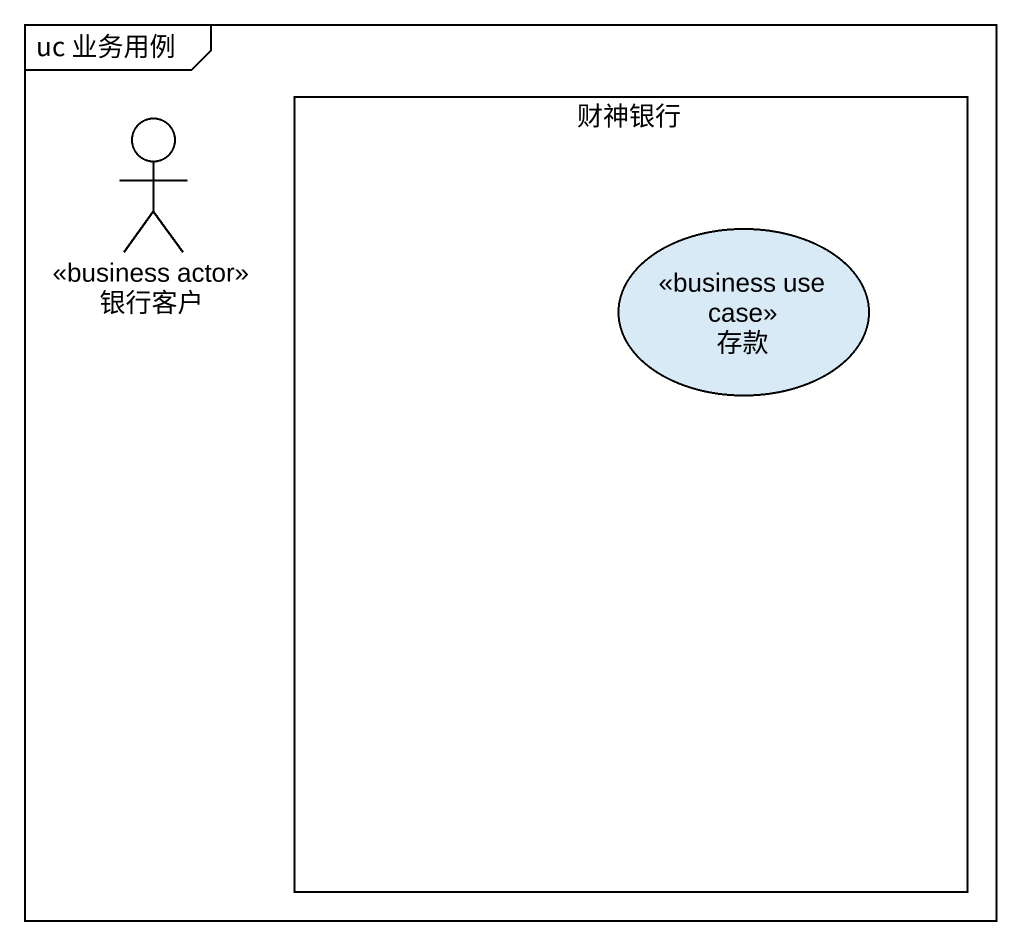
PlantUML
@startuml
mainframe uc 业务用例
actor 银行客户 <<business actor>>
rectangle 财神银行 {
  usecase 存款 <<business use case>>
}
@enduml
